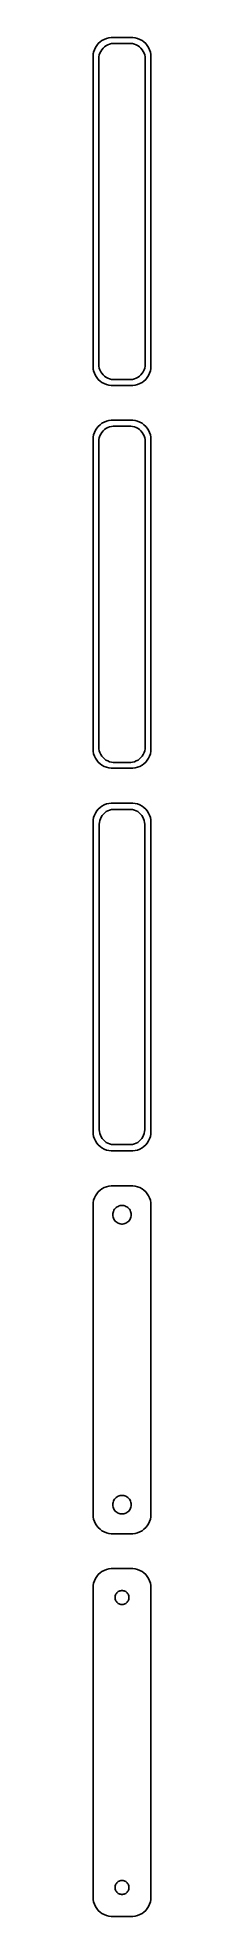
# Model space of a CAD drawing. Header units: metres. Extents: x -8 to 8, y 351 to 837.
import ezdxf

# ---------------------------------------------------------------- set-up
doc = ezdxf.new("R2010")
doc.units = ezdxf.units.M

msp = doc.modelspace()

# ---------------------------------------------------------------- linework, layer by layer
for p, q in [((-5.17912, 836.222), (-5.68712, 835.853)), ((-4.62889, 836.524), (-5.17912, 836.222)), ((-4.04507, 836.755), (-4.62889, 836.524)), ((-3.4369, 836.911), (-4.04507, 836.755)), ((-2.81395, 836.99), (-3.4369, 836.911)), ((2.81395, 836.99), (-2.81395, 836.99)), ((3.4369, 836.911), (2.81395, 836.99)), ((4.04507, 836.755), (3.4369, 836.911)), ((4.62889, 836.524), (4.04507, 836.755)), ((5.17912, 836.222), (4.62889, 836.524)), ((5.68712, 835.853), (5.17912, 836.222)), ((-7.39999, 832.944), (-7.5, 832.944)), ((-7.5, 832.944), (-7.5, 751.056)), ((-7.34291, 833.243), (-7.39999, 832.944)), ((-7.14888, 833.841), (-7.34291, 833.243)), ((-6.88153, 834.409), (-7.14888, 833.841)), ((-6.54507, 834.939), (-6.88153, 834.409)), ((-6.14484, 835.423), (-6.54507, 834.939)), ((-5.68712, 835.853), (-6.14484, 835.423)), ((-6, 831.5), (-5.96844, 832.001)), ((-6, 752.5), (-6, 831.5)), ((-5.96844, 832.001), (-5.87433, 832.495)), ((-5.87433, 832.495), (-5.7191, 832.972)), ((-5.7191, 832.972), (-5.50522, 833.427)), ((-5.50522, 833.427), (-5.23605, 833.851)), ((-5.23605, 833.851), (-4.91586, 834.238)), ((-4.91586, 834.238), (-4.54968, 834.582)), ((-4.54968, 834.582), (-4.1433, 834.877)), ((-4.1433, 834.877), (-3.70311, 835.119)), ((-3.70311, 835.119), (-3.23605, 835.304)), ((-3.23605, 835.304), (-2.74951, 835.429)), ((-2.74951, 835.429), (-2.25116, 835.492)), ((-2.25116, 835.492), (2.25116, 835.492)), ((2.25116, 835.492), (2.74951, 835.429)), ((2.74951, 835.429), (3.23605, 835.304)), ((3.23605, 835.304), (3.70311, 835.119)), ((3.70311, 835.119), (4.1433, 834.877)), ((4.1433, 834.877), (4.54968, 834.582)), ((4.54968, 834.582), (4.91586, 834.238)), ((4.91586, 834.238), (5.23605, 833.851)), ((5.23605, 833.851), (5.50522, 833.427)), ((5.50522, 833.427), (5.7191, 832.972)), ((6.14484, 835.423), (5.68712, 835.853)), ((5.7191, 832.972), (5.87433, 832.495)), ((5.87433, 832.495), (5.96844, 832.001)), ((5.96844, 832.001), (6, 831.5)), ((6, 831.5), (6, 752.5)), ((6.54507, 834.939), (6.14484, 835.423)), ((6.88153, 834.409), (6.54507, 834.939)), ((7.14888, 833.841), (6.88153, 834.409)), ((7.34291, 833.243), (7.14888, 833.841)), ((7.46057, 832.627), (7.34291, 833.243)), ((7.5, 832), (7.46057, 832.627)), ((7.5, 752), (7.5, 832)), ((-7.5, 751.056), (-7.39999, 751.056)), ((-7.39999, 751.056), (-7.34291, 750.757)), ((-7.34291, 750.757), (-7.14888, 750.159)), ((-7.14888, 750.159), (-6.88153, 749.591)), ((-6.88153, 749.591), (-6.54507, 749.061)), ((-6.54507, 749.061), (-6.14484, 748.577)), ((-6.14484, 748.577), (-5.68712, 748.147)), ((-5.96844, 751.999), (-6, 752.5)), ((-5.87433, 751.505), (-5.96844, 751.999)), ((-5.7191, 751.028), (-5.87433, 751.505)), ((-5.50522, 750.573), (-5.7191, 751.028)), ((-5.23605, 750.149), (-5.50522, 750.573)), ((-4.91586, 749.762), (-5.23605, 750.149)), ((-4.54968, 749.418), (-4.91586, 749.762)), ((-4.1433, 749.123), (-4.54968, 749.418)), ((-3.70311, 748.881), (-4.1433, 749.123)), ((-3.23605, 748.696), (-3.70311, 748.881)), ((-2.74951, 748.571), (-3.23605, 748.696)), ((-2.25116, 748.508), (-2.74951, 748.571)), ((2.25116, 748.508), (-2.25116, 748.508)), ((2.74951, 748.571), (2.25116, 748.508)), ((3.23605, 748.696), (2.74951, 748.571)), ((3.70311, 748.881), (3.23605, 748.696)), ((4.1433, 749.123), (3.70311, 748.881)), ((4.54968, 749.418), (4.1433, 749.123)), ((4.91586, 749.762), (4.54968, 749.418)), ((5.23605, 750.149), (4.91586, 749.762)), ((5.50522, 750.573), (5.23605, 750.149)), ((5.7191, 751.028), (5.50522, 750.573)), ((5.68712, 748.147), (6.14484, 748.577)), ((5.87433, 751.505), (5.7191, 751.028)), ((5.96844, 751.999), (5.87433, 751.505)), ((6, 752.5), (5.96844, 751.999)), ((6.14484, 748.577), (6.54507, 749.061)), ((6.54507, 749.061), (6.88153, 749.591)), ((6.88153, 749.591), (7.14888, 750.159)), ((7.14888, 750.159), (7.34291, 750.757)), ((7.34291, 750.757), (7.46057, 751.373)), ((7.46057, 751.373), (7.5, 752)), ((-5.68712, 748.147), (-5.17912, 747.778)), ((-5.17912, 747.778), (-4.62889, 747.476)), ((-4.62889, 747.476), (-4.04507, 747.245)), ((-4.04507, 747.245), (-3.4369, 747.089)), ((-3.4369, 747.089), (-2.81395, 747.01)), ((-2.81395, 747.01), (2.81395, 747.01)), ((2.81395, 747.01), (3.4369, 747.089)), ((3.4369, 747.089), (4.04507, 747.245)), ((4.04507, 747.245), (4.62889, 747.476)), ((4.62889, 747.476), (5.17912, 747.778)), ((5.17912, 747.778), (5.68712, 748.147)), ((-7.34291, 734.243), (-7.46057, 733.627)), ((-7.14888, 734.841), (-7.34291, 734.243)), ((-6.88153, 735.409), (-7.14888, 734.841)), ((-6.54507, 735.939), (-6.88153, 735.409)), ((-6.14484, 736.423), (-6.54507, 735.939)), ((-5.68712, 736.853), (-6.14484, 736.423)), ((-5.87433, 733.495), (-5.7191, 733.972)), ((-5.7191, 733.972), (-5.50522, 734.427)), ((-5.17912, 737.222), (-5.68712, 736.853)), ((-5.50522, 734.427), (-5.23605, 734.851)), ((-5.23605, 734.851), (-4.91586, 735.238)), ((-4.62889, 737.524), (-5.17912, 737.222)), ((-4.91586, 735.238), (-4.54968, 735.582)), ((-4.04507, 737.755), (-4.62889, 737.524)), ((-4.54968, 735.582), (-4.1433, 735.877)), ((-4.1433, 735.877), (-3.70311, 736.119)), ((-3.4369, 737.911), (-4.04507, 737.755)), ((-3.70311, 736.119), (-3.23605, 736.304)), ((-2.81395, 737.99), (-3.4369, 737.911)), ((-3.23605, 736.304), (-2.74951, 736.429)), ((2.81395, 737.99), (-2.81395, 737.99)), ((-2.74951, 736.429), (-2.25116, 736.492)), ((-2.25116, 736.492), (2.25116, 736.492)), ((2.25116, 736.492), (2.74951, 736.429)), ((2.74951, 736.429), (3.23605, 736.304)), ((3.4369, 737.911), (2.81395, 737.99)), ((3.23605, 736.304), (3.70311, 736.119)), ((4.04507, 737.755), (3.4369, 737.911)), ((3.70311, 736.119), (4.1433, 735.877)), ((4.62889, 737.524), (4.04507, 737.755)), ((4.1433, 735.877), (4.54968, 735.582)), ((4.54968, 735.582), (4.91586, 735.238)), ((5.17912, 737.222), (4.62889, 737.524)), ((4.91586, 735.238), (5.23605, 734.851)), ((5.68712, 736.853), (5.17912, 737.222)), ((5.23605, 734.851), (5.50522, 734.427)), ((5.50522, 734.427), (5.7191, 733.972)), ((6.14484, 736.423), (5.68712, 736.853)), ((5.7191, 733.972), (5.87433, 733.495)), ((6.54507, 735.939), (6.14484, 736.423)), ((6.88153, 735.409), (6.54507, 735.939)), ((7.14888, 734.841), (6.88153, 735.409)), ((7.34291, 734.243), (7.14888, 734.841)), ((7.46057, 733.627), (7.34291, 734.243)), ((-7.46057, 733.627), (-7.5, 733)), ((-7.5, 733), (-7.5, 653)), ((-6, 732.5), (-5.96844, 733.001)), ((-6, 653.5), (-6, 732.5)), ((-5.96844, 733.001), (-5.87433, 733.495)), ((5.87433, 733.495), (5.96844, 733.001)), ((5.96844, 733.001), (6, 732.5)), ((6, 732.5), (6, 653.5)), ((7.5, 733), (7.46057, 733.627)), ((7.5, 653), (7.5, 733)), ((-7.5, 653), (-7.46057, 652.373)), ((-7.46057, 652.373), (-7.34291, 651.757)), ((-7.34291, 651.757), (-7.14888, 651.159)), ((-5.96844, 652.999), (-6, 653.5)), ((-5.87433, 652.505), (-5.96844, 652.999)), ((-5.7191, 652.028), (-5.87433, 652.505)), ((-5.50522, 651.573), (-5.7191, 652.028)), ((-5.23605, 651.149), (-5.50522, 651.573)), ((5.50522, 651.573), (5.23605, 651.149)), ((5.7191, 652.028), (5.50522, 651.573)), ((5.87433, 652.505), (5.7191, 652.028)), ((5.96844, 652.999), (5.87433, 652.505)), ((6, 653.5), (5.96844, 652.999)), ((7.14888, 651.159), (7.34291, 651.757)), ((7.34291, 651.757), (7.46057, 652.373)), ((7.46057, 652.373), (7.5, 653)), ((-7.14888, 651.159), (-6.88153, 650.591)), ((-6.88153, 650.591), (-6.54507, 650.061)), ((-6.54507, 650.061), (-6.14484, 649.577)), ((-6.14484, 649.577), (-5.68712, 649.147)), ((-5.68712, 649.147), (-5.17912, 648.778)), ((-4.91586, 650.762), (-5.23605, 651.149)), ((-5.17912, 648.778), (-4.62889, 648.476)), ((-4.54968, 650.418), (-4.91586, 650.762)), ((-4.62889, 648.476), (-4.04507, 648.245)), ((-4.1433, 650.123), (-4.54968, 650.418)), ((-3.70311, 649.881), (-4.1433, 650.123)), ((-4.04507, 648.245), (-3.4369, 648.089)), ((-3.23605, 649.696), (-3.70311, 649.881)), ((-3.4369, 648.089), (-2.81395, 648.01)), ((-2.74951, 649.571), (-3.23605, 649.696)), ((-2.81395, 648.01), (2.81395, 648.01)), ((-2.25116, 649.508), (-2.74951, 649.571)), ((2.25116, 649.508), (-2.25116, 649.508)), ((2.74951, 649.571), (2.25116, 649.508)), ((3.23605, 649.696), (2.74951, 649.571)), ((2.81395, 648.01), (3.4369, 648.089)), ((3.70311, 649.881), (3.23605, 649.696)), ((3.4369, 648.089), (4.04507, 648.245)), ((4.1433, 650.123), (3.70311, 649.881)), ((4.04507, 648.245), (4.62889, 648.476)), ((4.54968, 650.418), (4.1433, 650.123)), ((4.91586, 650.762), (4.54968, 650.418)), ((4.62889, 648.476), (5.17912, 648.778)), ((5.23605, 651.149), (4.91586, 650.762)), ((5.17912, 648.778), (5.68712, 649.147)), ((5.68712, 649.147), (6.14484, 649.577)), ((6.14484, 649.577), (6.54507, 650.061)), ((6.54507, 650.061), (6.88153, 650.591)), ((6.88153, 650.591), (7.14888, 651.159)), ((-6.54507, 636.939), (-6.88153, 636.409)), ((-6.14484, 637.423), (-6.54507, 636.939)), ((-5.68712, 637.853), (-6.14484, 637.423)), ((-5.17912, 638.222), (-5.68712, 637.853)), ((-4.62889, 638.524), (-5.17912, 638.222)), ((-4.04507, 638.755), (-4.62889, 638.524)), ((-4.46851, 636.484), (-4.07506, 636.77)), ((-4.07506, 636.77), (-3.64888, 637.004)), ((-3.4369, 638.911), (-4.04507, 638.755)), ((-3.64888, 637.004), (-3.1967, 637.183)), ((-2.81395, 638.99), (-3.4369, 638.911)), ((-3.1967, 637.183), (-2.72565, 637.304)), ((2.81395, 638.99), (-2.81395, 638.99)), ((-2.72565, 637.304), (-2.24316, 637.365)), ((-2.24316, 637.365), (2.24316, 637.365)), ((2.24316, 637.365), (2.72565, 637.304)), ((2.72565, 637.304), (3.1967, 637.183)), ((3.4369, 638.911), (2.81395, 638.99)), ((3.1967, 637.183), (3.64888, 637.004)), ((4.04507, 638.755), (3.4369, 638.911)), ((3.64888, 637.004), (4.07506, 636.77)), ((4.62889, 638.524), (4.04507, 638.755)), ((4.07506, 636.77), (4.46851, 636.484)), ((5.17912, 638.222), (4.62889, 638.524)), ((5.68712, 637.853), (5.17912, 638.222)), ((6.14484, 637.423), (5.68712, 637.853)), ((6.54507, 636.939), (6.14484, 637.423)), ((6.88153, 636.409), (6.54507, 636.939)), ((-7.46057, 634.627), (-7.5, 634)), ((-7.5, 634), (-7.5, 554)), ((-7.34291, 635.243), (-7.46057, 634.627)), ((-7.14888, 635.841), (-7.34291, 635.243)), ((-6.88153, 636.409), (-7.14888, 635.841)), ((-5.87262, 633.5), (-5.84209, 633.985)), ((-5.87262, 554.5), (-5.87262, 633.5)), ((-5.84209, 633.985), (-5.75096, 634.463)), ((-5.75096, 634.463), (-5.60068, 634.926)), ((-5.60068, 634.926), (-5.3936, 635.366)), ((-5.3936, 635.366), (-5.13301, 635.776)), ((-5.13301, 635.776), (-4.82301, 636.151)), ((-4.82301, 636.151), (-4.46851, 636.484)), ((4.46851, 636.484), (4.82301, 636.151)), ((4.82301, 636.151), (5.13301, 635.776)), ((5.13301, 635.776), (5.3936, 635.366)), ((5.3936, 635.366), (5.60068, 634.926)), ((5.60068, 634.926), (5.75096, 634.463)), ((5.75096, 634.463), (5.84209, 633.985)), ((5.84209, 633.985), (5.87262, 633.5)), ((5.87262, 633.5), (5.87262, 554.5)), ((7.14888, 635.841), (6.88153, 636.409)), ((7.34291, 635.243), (7.14888, 635.841)), ((7.46057, 634.627), (7.34291, 635.243)), ((7.5, 634), (7.46057, 634.627)), ((7.5, 554), (7.5, 634)), ((-5.84209, 554.015), (-5.87262, 554.5)), ((5.87262, 554.5), (5.84209, 554.015)), ((-7.5, 554), (-7.46057, 553.373)), ((-7.46057, 553.373), (-7.34291, 552.757)), ((-7.34291, 552.757), (-7.14888, 552.159)), ((-7.14888, 552.159), (-6.88153, 551.591)), ((-6.88153, 551.591), (-6.54507, 551.061)), ((-6.54507, 551.061), (-6.14484, 550.577)), ((-6.14484, 550.577), (-5.68712, 550.147)), ((-5.75096, 553.537), (-5.84209, 554.015)), ((-5.60068, 553.074), (-5.75096, 553.537)), ((-5.68712, 550.147), (-5.17912, 549.778)), ((-5.3936, 552.634), (-5.60068, 553.074)), ((-5.13301, 552.224), (-5.3936, 552.634)), ((-5.17912, 549.778), (-4.62889, 549.476)), ((-4.82301, 551.849), (-5.13301, 552.224)), ((-4.46851, 551.516), (-4.82301, 551.849)), ((-4.62889, 549.476), (-4.04507, 549.245)), ((-4.07506, 551.23), (-4.46851, 551.516)), ((-3.64888, 550.996), (-4.07506, 551.23)), ((-4.04507, 549.245), (-3.4369, 549.089)), ((-3.1967, 550.817), (-3.64888, 550.996)), ((-2.72565, 550.696), (-3.1967, 550.817)), ((-2.24316, 550.635), (-2.72565, 550.696)), ((2.24316, 550.635), (-2.24316, 550.635)), ((2.72565, 550.696), (2.24316, 550.635)), ((3.1967, 550.817), (2.72565, 550.696)), ((3.64888, 550.996), (3.1967, 550.817)), ((3.4369, 549.089), (4.04507, 549.245)), ((4.07506, 551.23), (3.64888, 550.996)), ((4.04507, 549.245), (4.62889, 549.476)), ((4.46851, 551.516), (4.07506, 551.23)), ((4.82301, 551.849), (4.46851, 551.516)), ((4.62889, 549.476), (5.17912, 549.778)), ((5.13301, 552.224), (4.82301, 551.849)), ((5.3936, 552.634), (5.13301, 552.224)), ((5.17912, 549.778), (5.68712, 550.147)), ((5.60068, 553.074), (5.3936, 552.634)), ((5.75096, 553.537), (5.60068, 553.074)), ((5.68712, 550.147), (6.14484, 550.577)), ((5.84209, 554.015), (5.75096, 553.537)), ((6.14484, 550.577), (6.54507, 551.061)), ((6.54507, 551.061), (6.88153, 551.591)), ((6.88153, 551.591), (7.14888, 552.159)), ((7.14888, 552.159), (7.34291, 552.757)), ((7.34291, 552.757), (7.46057, 553.373)), ((7.46057, 553.373), (7.5, 554)), ((-3.4369, 549.089), (-2.81395, 549.01)), ((-2.81395, 549.01), (2.81395, 549.01)), ((2.81395, 549.01), (3.4369, 549.089)), ((-4.62889, 539.524), (-5.17912, 539.222)), ((-4.04507, 539.755), (-4.62889, 539.524)), ((-3.4369, 539.911), (-4.04507, 539.755)), ((-2.81395, 539.99), (-3.4369, 539.911)), ((2.81395, 539.99), (-2.81395, 539.99)), ((3.4369, 539.911), (2.81395, 539.99)), ((4.04507, 539.755), (3.4369, 539.911)), ((4.62889, 539.524), (4.04507, 539.755)), ((5.17912, 539.222), (4.62889, 539.524)), ((-7.46057, 535.627), (-7.5, 535)), ((-7.5, 535), (-7.5, 455)), ((-7.34291, 536.243), (-7.46057, 535.627)), ((-7.14888, 536.841), (-7.34291, 536.243)), ((-6.88153, 537.409), (-7.14888, 536.841)), ((-6.54507, 537.939), (-6.88153, 537.409)), ((-6.14484, 538.423), (-6.54507, 537.939)), ((-5.68712, 538.853), (-6.14484, 538.423)), ((-5.17912, 539.222), (-5.68712, 538.853)), ((-1.28598, 534.526), (-1.02187, 534.672)), ((-1.02187, 534.672), (-0.741638, 534.783)), ((-0.741638, 534.783), (-0.449707, 534.857)), ((-0.449707, 534.857), (-0.150696, 534.895)), ((-0.150696, 534.895), (0.150696, 534.895)), ((0.150696, 534.895), (0.449707, 534.857)), ((0.449707, 534.857), (0.741638, 534.783)), ((0.741638, 534.783), (1.02187, 534.672)), ((1.02187, 534.672), (1.28598, 534.526)), ((5.68712, 538.853), (5.17912, 539.222)), ((6.14484, 538.423), (5.68712, 538.853)), ((6.54507, 537.939), (6.14484, 538.423)), ((6.88153, 537.409), (6.54507, 537.939)), ((7.14888, 536.841), (6.88153, 537.409)), ((7.34291, 536.243), (7.14888, 536.841)), ((7.46057, 535.627), (7.34291, 536.243)), ((7.5, 535), (7.46057, 535.627)), ((7.5, 455), (7.5, 535)), ((-2.39999, 532.5), (-2.38107, 532.801)), ((-2.38107, 532.199), (-2.39999, 532.5)), ((-2.38107, 532.801), (-2.32458, 533.097)), ((-2.32458, 531.903), (-2.38107, 532.199)), ((-2.32458, 533.097), (-2.23146, 533.383)), ((-2.23146, 531.617), (-2.32458, 531.903)), ((-2.23146, 533.383), (-2.10313, 533.656)), ((-2.10313, 531.344), (-2.23146, 531.617)), ((-2.10313, 533.656), (-1.94164, 533.911)), ((-1.94164, 531.089), (-2.10313, 531.344)), ((-1.94164, 533.911), (-1.74951, 534.143)), ((-1.74951, 530.857), (-1.94164, 531.089)), ((-1.74951, 534.143), (-1.52982, 534.349)), ((-1.52982, 530.651), (-1.74951, 530.857)), ((-1.52982, 534.349), (-1.28598, 534.526)), ((-1.28598, 530.474), (-1.52982, 530.651)), ((-1.02187, 530.328), (-1.28598, 530.474)), ((-0.741638, 530.217), (-1.02187, 530.328)), ((-0.449707, 530.143), (-0.741638, 530.217)), ((-0.150696, 530.105), (-0.449707, 530.143)), ((0.150696, 530.105), (-0.150696, 530.105)), ((0.449707, 530.143), (0.150696, 530.105)), ((0.741638, 530.217), (0.449707, 530.143)), ((1.02187, 530.328), (0.741638, 530.217)), ((1.28598, 530.474), (1.02187, 530.328)), ((1.28598, 534.526), (1.52982, 534.349)), ((1.52982, 530.651), (1.28598, 530.474)), ((1.52982, 534.349), (1.74951, 534.143)), ((1.74951, 530.857), (1.52982, 530.651)), ((1.74951, 534.143), (1.94164, 533.911)), ((1.94164, 531.089), (1.74951, 530.857)), ((1.94164, 533.911), (2.10313, 533.656)), ((2.10313, 531.344), (1.94164, 531.089)), ((2.10313, 533.656), (2.23146, 533.383)), ((2.23146, 531.617), (2.10313, 531.344)), ((2.23146, 533.383), (2.32458, 533.097)), ((2.32458, 531.903), (2.23146, 531.617)), ((2.32458, 533.097), (2.38107, 532.801)), ((2.38107, 532.199), (2.32458, 531.903)), ((2.38107, 532.801), (2.39999, 532.5)), ((2.39999, 532.5), (2.38107, 532.199)), ((-2.39999, 457.5), (-2.38107, 457.801)), ((-2.38107, 457.199), (-2.39999, 457.5)), ((-2.38107, 457.801), (-2.32458, 458.097)), ((-2.32458, 456.903), (-2.38107, 457.199)), ((-2.32458, 458.097), (-2.23146, 458.383)), ((-2.23146, 456.617), (-2.32458, 456.903)), ((-2.23146, 458.383), (-2.10313, 458.656)), ((-2.10313, 458.656), (-1.94164, 458.911)), ((-1.94164, 458.911), (-1.74951, 459.143)), ((-1.74951, 459.143), (-1.52982, 459.349)), ((-1.52982, 459.349), (-1.28598, 459.526)), ((-1.28598, 459.526), (-1.02187, 459.672)), ((-1.02187, 459.672), (-0.741638, 459.783)), ((-0.741638, 459.783), (-0.449707, 459.857)), ((-0.449707, 459.857), (-0.150696, 459.895)), ((-0.150696, 459.895), (0.150696, 459.895)), ((0.150696, 459.895), (0.449707, 459.857)), ((0.449707, 459.857), (0.741638, 459.783)), ((0.741638, 459.783), (1.02187, 459.672)), ((1.02187, 459.672), (1.28598, 459.526)), ((1.28598, 459.526), (1.52982, 459.349)), ((1.52982, 459.349), (1.74951, 459.143)), ((1.74951, 459.143), (1.94164, 458.911)), ((1.94164, 458.911), (2.10313, 458.656)), ((2.10313, 458.656), (2.23146, 458.383)), ((2.23146, 458.383), (2.32458, 458.097)), ((2.32458, 456.903), (2.23146, 456.617)), ((2.32458, 458.097), (2.38107, 457.801)), ((2.38107, 457.199), (2.32458, 456.903)), ((2.38107, 457.801), (2.39999, 457.5)), ((2.39999, 457.5), (2.38107, 457.199)), ((-7.5, 455), (-7.46057, 454.373)), ((-7.46057, 454.373), (-7.34291, 453.757)), ((-7.34291, 453.757), (-7.14888, 453.159)), ((-7.14888, 453.159), (-6.88153, 452.591)), ((-6.88153, 452.591), (-6.54507, 452.061)), ((-6.54507, 452.061), (-6.14484, 451.577)), ((-2.10313, 456.344), (-2.23146, 456.617)), ((-1.94164, 456.089), (-2.10313, 456.344)), ((-1.74951, 455.857), (-1.94164, 456.089)), ((-1.52982, 455.651), (-1.74951, 455.857)), ((-1.28598, 455.474), (-1.52982, 455.651)), ((-1.02187, 455.328), (-1.28598, 455.474)), ((-0.741638, 455.217), (-1.02187, 455.328)), ((-0.449707, 455.143), (-0.741638, 455.217)), ((-0.150696, 455.105), (-0.449707, 455.143)), ((0.150696, 455.105), (-0.150696, 455.105)), ((0.449707, 455.143), (0.150696, 455.105)), ((0.741638, 455.217), (0.449707, 455.143)), ((1.02187, 455.328), (0.741638, 455.217)), ((1.28598, 455.474), (1.02187, 455.328)), ((1.52982, 455.651), (1.28598, 455.474)), ((1.74951, 455.857), (1.52982, 455.651)), ((1.94164, 456.089), (1.74951, 455.857)), ((2.10313, 456.344), (1.94164, 456.089)), ((2.23146, 456.617), (2.10313, 456.344)), ((6.14484, 451.577), (6.54507, 452.061)), ((6.54507, 452.061), (6.88153, 452.591)), ((6.88153, 452.591), (7.14888, 453.159)), ((7.14888, 453.159), (7.34291, 453.757)), ((7.34291, 453.757), (7.46057, 454.373)), ((7.46057, 454.373), (7.5, 455)), ((-6.14484, 451.577), (-5.68712, 451.147)), ((-5.68712, 451.147), (-5.17912, 450.778)), ((-5.17912, 450.778), (-4.62889, 450.476)), ((-4.62889, 450.476), (-4.04507, 450.245)), ((-4.04507, 450.245), (-3.4369, 450.089)), ((-3.4369, 450.089), (-2.81395, 450.01)), ((-2.81395, 450.01), (2.81395, 450.01)), ((2.81395, 450.01), (3.4369, 450.089)), ((3.4369, 450.089), (4.04507, 450.245)), ((4.04507, 450.245), (4.62889, 450.476)), ((4.62889, 450.476), (5.17912, 450.778)), ((5.17912, 450.778), (5.68712, 451.147)), ((5.68712, 451.147), (6.14484, 451.577)), ((-7.14888, 437.841), (-7.34291, 437.243)), ((-6.88153, 438.409), (-7.14888, 437.841)), ((-6.54507, 438.939), (-6.88153, 438.409)), ((-6.14484, 439.423), (-6.54507, 438.939)), ((-5.68712, 439.853), (-6.14484, 439.423)), ((-5.17912, 440.222), (-5.68712, 439.853)), ((-4.62889, 440.524), (-5.17912, 440.222)), ((-4.04507, 440.755), (-4.62889, 440.524)), ((-3.4369, 440.911), (-4.04507, 440.755)), ((-2.81395, 440.99), (-3.4369, 440.911)), ((2.81395, 440.99), (-2.81395, 440.99)), ((3.4369, 440.911), (2.81395, 440.99)), ((4.04507, 440.755), (3.4369, 440.911)), ((4.62889, 440.524), (4.04507, 440.755)), ((5.17912, 440.222), (4.62889, 440.524)), ((5.68712, 439.853), (5.17912, 440.222)), ((6.14484, 439.423), (5.68712, 439.853)), ((6.54507, 438.939), (6.14484, 439.423)), ((6.88153, 438.409), (6.54507, 438.939)), ((7.14888, 437.841), (6.88153, 438.409)), ((7.34291, 437.243), (7.14888, 437.841)), ((-7.46057, 436.627), (-7.5, 436)), ((-7.5, 436), (-7.5, 356)), ((-7.34291, 437.243), (-7.46057, 436.627)), ((-1.79999, 433.5), (-1.7858, 433.726)), ((-1.7858, 433.274), (-1.79999, 433.5)), ((-1.7858, 433.726), (-1.74344, 433.948)), ((-1.74344, 433.052), (-1.7858, 433.274)), ((-1.74344, 433.948), (-1.67358, 434.163)), ((-1.67358, 432.837), (-1.74344, 433.052)), ((-1.67358, 434.163), (-1.57735, 434.367)), ((-1.57735, 432.633), (-1.67358, 432.837)), ((-1.57735, 434.367), (-1.45622, 434.558)), ((-1.45622, 432.442), (-1.57735, 432.633)), ((-1.45622, 434.558), (-1.31213, 434.732)), ((-1.31213, 434.732), (-1.14735, 434.887)), ((-1.14735, 434.887), (-0.964478, 435.02)), ((-0.964478, 435.02), (-0.766388, 435.129)), ((-0.766388, 435.129), (-0.556229, 435.212)), ((-0.556229, 435.212), (-0.33728, 435.268)), ((-0.33728, 435.268), (-0.113022, 435.296)), ((-0.113022, 435.296), (0.113022, 435.296)), ((0.113022, 435.296), (0.33728, 435.268)), ((0.33728, 435.268), (0.556229, 435.212)), ((0.556229, 435.212), (0.766388, 435.129)), ((0.766388, 435.129), (0.964478, 435.02)), ((0.964478, 435.02), (1.14735, 434.887)), ((1.14735, 434.887), (1.31213, 434.732)), ((1.31213, 434.732), (1.45622, 434.558)), ((1.45622, 434.558), (1.57735, 434.367)), ((1.57735, 432.633), (1.45622, 432.442)), ((1.57735, 434.367), (1.67358, 434.163)), ((1.67358, 432.837), (1.57735, 432.633)), ((1.67358, 434.163), (1.74344, 433.948)), ((1.74344, 433.052), (1.67358, 432.837)), ((1.74344, 433.948), (1.7858, 433.726)), ((1.7858, 433.274), (1.74344, 433.052)), ((1.7858, 433.726), (1.79999, 433.5)), ((1.79999, 433.5), (1.7858, 433.274)), ((7.46057, 436.627), (7.34291, 437.243)), ((7.5, 436), (7.46057, 436.627)), ((7.5, 356), (7.5, 436)), ((-1.31213, 432.268), (-1.45622, 432.442)), ((-1.14735, 432.113), (-1.31213, 432.268)), ((-0.964478, 431.98), (-1.14735, 432.113)), ((-0.766388, 431.871), (-0.964478, 431.98)), ((-0.556229, 431.788), (-0.766388, 431.871)), ((-0.33728, 431.732), (-0.556229, 431.788)), ((-0.113022, 431.704), (-0.33728, 431.732)), ((0.113022, 431.704), (-0.113022, 431.704)), ((0.33728, 431.732), (0.113022, 431.704)), ((0.556229, 431.788), (0.33728, 431.732)), ((0.766388, 431.871), (0.556229, 431.788)), ((0.964478, 431.98), (0.766388, 431.871)), ((1.14735, 432.113), (0.964478, 431.98)), ((1.31213, 432.268), (1.14735, 432.113)), ((1.45622, 432.442), (1.31213, 432.268)), ((-1.45622, 359.558), (-1.31213, 359.732)), ((-1.31213, 359.732), (-1.14735, 359.887)), ((-1.14735, 359.887), (-0.964478, 360.02)), ((-0.964478, 360.02), (-0.766388, 360.129)), ((-0.766388, 360.129), (-0.556229, 360.212)), ((-0.556229, 360.212), (-0.33728, 360.268)), ((-0.33728, 360.268), (-0.113022, 360.296)), ((-0.113022, 360.296), (0.113022, 360.296)), ((0.113022, 360.296), (0.33728, 360.268)), ((0.33728, 360.268), (0.556229, 360.212)), ((0.556229, 360.212), (0.766388, 360.129)), ((0.766388, 360.129), (0.964478, 360.02)), ((0.964478, 360.02), (1.14735, 359.887)), ((1.14735, 359.887), (1.31213, 359.732)), ((1.31213, 359.732), (1.45622, 359.558)), ((-7.5, 356), (-7.46057, 355.373)), ((-7.46057, 355.373), (-7.34291, 354.757)), ((-1.79999, 358.5), (-1.7858, 358.726)), ((-1.7858, 358.274), (-1.79999, 358.5)), ((-1.7858, 358.726), (-1.74344, 358.948)), ((-1.74344, 358.052), (-1.7858, 358.274)), ((-1.74344, 358.948), (-1.67358, 359.163)), ((-1.67358, 357.837), (-1.74344, 358.052)), ((-1.67358, 359.163), (-1.57735, 359.367)), ((-1.57735, 357.633), (-1.67358, 357.837)), ((-1.57735, 359.367), (-1.45622, 359.558)), ((-1.45622, 357.442), (-1.57735, 357.633)), ((-1.31213, 357.268), (-1.45622, 357.442)), ((-1.14735, 357.113), (-1.31213, 357.268)), ((-0.964478, 356.98), (-1.14735, 357.113)), ((-0.766388, 356.871), (-0.964478, 356.98)), ((-0.556229, 356.788), (-0.766388, 356.871)), ((-0.33728, 356.732), (-0.556229, 356.788)), ((-0.113022, 356.704), (-0.33728, 356.732)), ((0.113022, 356.704), (-0.113022, 356.704)), ((0.33728, 356.732), (0.113022, 356.704)), ((0.556229, 356.788), (0.33728, 356.732)), ((0.766388, 356.871), (0.556229, 356.788)), ((0.964478, 356.98), (0.766388, 356.871)), ((1.14735, 357.113), (0.964478, 356.98)), ((1.31213, 357.268), (1.14735, 357.113)), ((1.45622, 357.442), (1.31213, 357.268)), ((1.45622, 359.558), (1.57735, 359.367)), ((1.57735, 357.633), (1.45622, 357.442)), ((1.57735, 359.367), (1.67358, 359.163)), ((1.67358, 357.837), (1.57735, 357.633)), ((1.67358, 359.163), (1.74344, 358.948)), ((1.74344, 358.052), (1.67358, 357.837)), ((1.74344, 358.948), (1.7858, 358.726)), ((1.7858, 358.274), (1.74344, 358.052)), ((1.7858, 358.726), (1.79999, 358.5)), ((1.79999, 358.5), (1.7858, 358.274)), ((7.34291, 354.757), (7.46057, 355.373)), ((7.46057, 355.373), (7.5, 356)), ((-7.34291, 354.757), (-7.14888, 354.159)), ((-7.14888, 354.159), (-6.88153, 353.591)), ((-6.88153, 353.591), (-6.54507, 353.061)), ((-6.54507, 353.061), (-6.14484, 352.577)), ((-6.14484, 352.577), (-5.68712, 352.147)), ((-5.68712, 352.147), (-5.17912, 351.778)), ((-5.17912, 351.778), (-4.62889, 351.476)), ((-4.62889, 351.476), (-4.04507, 351.245)), ((-4.04507, 351.245), (-3.4369, 351.089)), ((-3.4369, 351.089), (-2.81395, 351.01)), ((-2.81395, 351.01), (2.81395, 351.01)), ((2.81395, 351.01), (3.4369, 351.089)), ((3.4369, 351.089), (4.04507, 351.245)), ((4.04507, 351.245), (4.62889, 351.476)), ((4.62889, 351.476), (5.17912, 351.778)), ((5.17912, 351.778), (5.68712, 352.147)), ((5.68712, 352.147), (6.14484, 352.577)), ((6.14484, 352.577), (6.54507, 353.061)), ((6.54507, 353.061), (6.88153, 353.591)), ((6.88153, 353.591), (7.14888, 354.159)), ((7.14888, 354.159), (7.34291, 354.757))]:
    msp.add_line(p, q)

doc.saveas('drawing.dxf')
